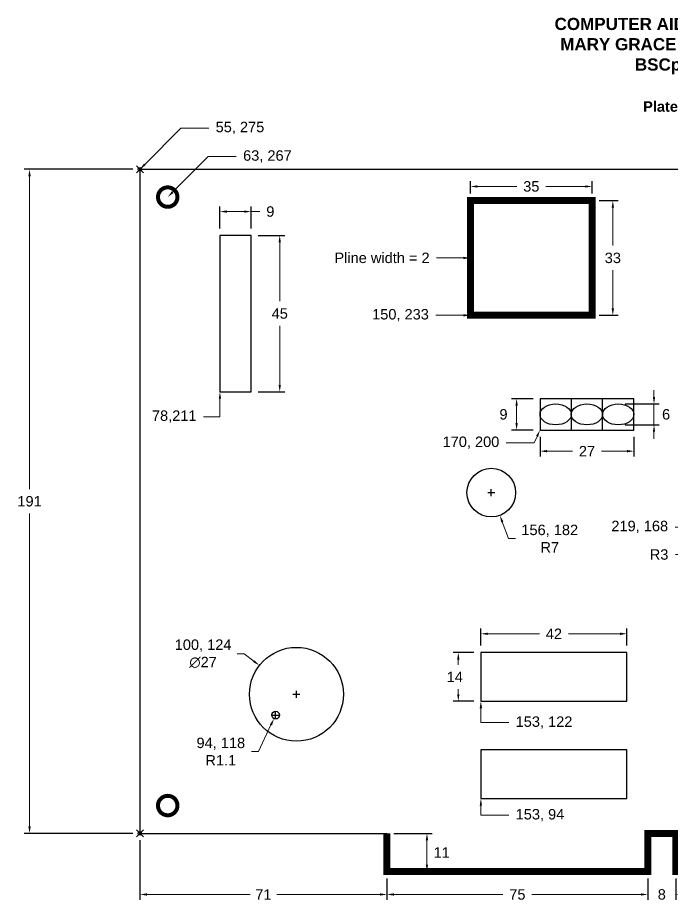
# Model space of a CAD drawing. Header units: inches. Extents: x 20 to 443, y 61 to 319.
# Drawn here: x 19.9 to 208, y 64.5 to 318.6 of the extents above; entities that cross this region are included whole.
import ezdxf
from ezdxf import colors
from ezdxf.entities.mleader import LeaderData, LeaderLine
from ezdxf.math import Vec2, Vec3

# ---------------------------------------------------------------- set-up
doc = ezdxf.new("R2010")
doc.units = ezdxf.units.IN
doc.header["$LTSCALE"] = 0.03937
doc.header["$MEASUREMENT"] = 0
doc.header["$PDMODE"] = 35
doc.layers.add('dimension', color=7, linetype='Continuous', lineweight=13, true_color=0x31b700)
doc.layers.add('object line', color=7, linetype='Continuous', lineweight=30)
doc.styles.get("Standard").update_dxf_attribs({"font": 'arial.ttf'})
doc.dimstyles.new('grace', dxfattribs={"dimtxt": 3, "dimasz": 2, "dimexe": 1.5, "dimexo": 2, "dimgap": 2, "dimtad": 0, "dimtih": 1, "dimtoh": 1, "dimdsep": 46, "dimtxsty": 'Standard', "dimcen": 1, "dimclrd": 256, "dimclrt": 256, "dimazin": 0, "dimtfac": 1, "dimtofl": 0, "dimtmove": 1, "dimatfit": 3, "dimfxl": 0.03937, "dimlwd": -1, "dimarcsym": 0})

# ---------------------------------------------------------------- blocks, each defined once
blk = doc.blocks.new('*D27')
at = {"layer": 'Defpoints', "color": 0, "transparency": 16777216}
for p in [(55, 275), (23.29, 84), (55, 84)]:
    blk.add_point(p, dxfattribs=at)
at = {"layer": 'dimension', "color": 0, "lineweight": -2, "transparency": 16777216}
for p, q in [((53, 275), (21.79, 275)), ((53, 84), (21.79, 84))]:
    blk.add_line(p, q, dxfattribs=at)
at = {"layer": 'dimension', "transparency": 16777216}
for p, q in [((23.29, 273), (23.29, 183.03)), ((23.29, 86), (23.29, 175.97))]:
    blk.add_line(p, q, dxfattribs=at)
for points in [[(22.95, 273), (23.62, 273), (23.29, 275)], [(22.95, 86), (23.62, 86), (23.29, 84)]]:
    blk.add_solid(points, dxfattribs=at)
at = {"layer": 'dimension', "transparency": 16777216, "insert": (23.29, 179.5), "char_height": 3, "attachment_point": 5}
blk.add_mtext('191', dxfattribs=at)
blk = doc.blocks.new('*D28')
at = {"layer": 'Defpoints', "color": 0, "transparency": 16777216}
for p in [(87, 262.83), (78, 256), (87, 256)]:
    blk.add_point(p, dxfattribs=at)
at = {"layer": 'dimension', "color": 0, "lineweight": -2, "transparency": 16777216}
for p, q in [((78, 258), (78, 264.33)), ((87, 258), (87, 264.33))]:
    blk.add_line(p, q, dxfattribs=at)
at = {"layer": 'dimension', "transparency": 16777216}
for p, q in [((80, 262.83), (85, 262.83)), ((89.5, 262.83), (87, 262.83))]:
    blk.add_line(p, q, dxfattribs=at)
for points in [[(80, 263.16), (80, 262.5), (78, 262.83)], [(85, 263.16), (85, 262.5), (87, 262.83)]]:
    blk.add_solid(points, dxfattribs=at)
at = {"layer": 'dimension', "transparency": 16777216, "insert": (92.49, 262.83), "char_height": 3, "attachment_point": 5}
blk.add_mtext('9', dxfattribs=at)
blk = doc.blocks.new('*D29')
at = {"layer": 'Defpoints', "color": 0, "transparency": 16777216}
for p in [(87, 256), (87, 211), (95.2, 211)]:
    blk.add_point(p, dxfattribs=at)
at = {"layer": 'dimension', "color": 0, "lineweight": -2, "transparency": 16777216}
for p, q in [((89, 256), (96.7, 256)), ((89, 211), (96.7, 211))]:
    blk.add_line(p, q, dxfattribs=at)
at = {"layer": 'dimension', "transparency": 16777216}
for p, q in [((95.2, 254), (95.2, 237.03)), ((95.2, 213), (95.2, 229.97))]:
    blk.add_line(p, q, dxfattribs=at)
for points in [[(94.86, 254), (95.53, 254), (95.2, 256)], [(94.86, 213), (95.53, 213), (95.2, 211)]]:
    blk.add_solid(points, dxfattribs=at)
at = {"layer": 'dimension', "transparency": 16777216, "insert": (95.2, 233.5), "char_height": 3, "attachment_point": 5}
blk.add_mtext('45', dxfattribs=at)
blk = doc.blocks.new('*D30')
at = {"layer": 'Defpoints', "color": 0, "transparency": 16777216}
for p in [(185, 270.06), (150, 266), (185, 266)]:
    blk.add_point(p, dxfattribs=at)
at = {"layer": 'dimension', "color": 0, "lineweight": -2, "transparency": 16777216}
for p, q in [((150, 268), (150, 271.56)), ((185, 268), (185, 271.56))]:
    blk.add_line(p, q, dxfattribs=at)
at = {"layer": 'dimension', "transparency": 16777216}
for p, q in [((152, 270.06), (163.34, 270.06)), ((183, 270.06), (171.66, 270.06))]:
    blk.add_line(p, q, dxfattribs=at)
for points in [[(152, 270.39), (152, 269.73), (150, 270.06)], [(183, 270.39), (183, 269.73), (185, 270.06)]]:
    blk.add_solid(points, dxfattribs=at)
at = {"layer": 'dimension', "transparency": 16777216, "insert": (167.5, 270.06), "char_height": 3, "attachment_point": 5}
blk.add_mtext('35', dxfattribs=at)
blk = doc.blocks.new('*D31')
at = {"layer": 'Defpoints', "color": 0, "transparency": 16777216}
for p in [(185, 266), (185, 233), (190.93, 233)]:
    blk.add_point(p, dxfattribs=at)
at = {"layer": 'dimension', "color": 0, "lineweight": -2, "transparency": 16777216}
for p, q in [((187, 266), (192.43, 266)), ((187, 233), (192.43, 233))]:
    blk.add_line(p, q, dxfattribs=at)
at = {"layer": 'dimension', "transparency": 16777216}
for p, q in [((190.93, 264), (190.93, 253.03)), ((190.93, 235), (190.93, 245.97))]:
    blk.add_line(p, q, dxfattribs=at)
for points in [[(190.6, 264), (191.26, 264), (190.93, 266)], [(190.6, 235), (191.26, 235), (190.93, 233)]]:
    blk.add_solid(points, dxfattribs=at)
at = {"layer": 'dimension', "transparency": 16777216, "insert": (190.93, 249.5), "char_height": 3, "attachment_point": 5}
blk.add_mtext('33', dxfattribs=at)
blk = doc.blocks.new('*D32')
at = {"layer": 'Defpoints', "color": 0, "transparency": 16777216}
for p in [(170, 209), (163.27, 200), (170, 200)]:
    blk.add_point(p, dxfattribs=at)
at = {"layer": 'dimension', "color": 0, "lineweight": -2, "transparency": 16777216}
for p, q in [((168, 209), (161.77, 209)), ((168, 200), (161.77, 200))]:
    blk.add_line(p, q, dxfattribs=at)
at = {"layer": 'dimension', "transparency": 16777216}
blk.add_line((163.27, 207), (163.27, 202), dxfattribs=at)
for points in [[(162.94, 207), (163.61, 207), (163.27, 209)], [(162.94, 202), (163.61, 202), (163.27, 200)]]:
    blk.add_solid(points, dxfattribs=at)
at = {"layer": 'dimension', "transparency": 16777216, "insert": (159.51, 204.5), "char_height": 3, "attachment_point": 5}
blk.add_mtext('9', dxfattribs=at)
blk = doc.blocks.new('*D33')
at = {"layer": 'Defpoints', "color": 0, "transparency": 16777216}
for p in [(170, 200), (197, 200), (197, 193.92)]:
    blk.add_point(p, dxfattribs=at)
at = {"layer": 'dimension', "color": 0, "lineweight": -2, "transparency": 16777216}
for p, q in [((170, 198), (170, 192.42)), ((197, 198), (197, 192.42))]:
    blk.add_line(p, q, dxfattribs=at)
at = {"layer": 'dimension', "transparency": 16777216}
for p, q in [((172, 193.92), (179.33, 193.92)), ((195, 193.92), (187.67, 193.92))]:
    blk.add_line(p, q, dxfattribs=at)
for points in [[(172, 194.26), (172, 193.59), (170, 193.92)], [(195, 194.26), (195, 193.59), (197, 193.92)]]:
    blk.add_solid(points, dxfattribs=at)
at = {"layer": 'dimension', "transparency": 16777216, "insert": (183.5, 193.92), "char_height": 3, "attachment_point": 5}
blk.add_mtext('27', dxfattribs=at)
blk = doc.blocks.new('*D34')
at = {"layer": 'Defpoints', "color": 0, "transparency": 16777216}
for p in [(192.5, 207.5), (192.5, 201.5), (202.76, 201.5)]:
    blk.add_point(p, dxfattribs=at)
at = {"layer": 'dimension', "transparency": 16777216}
for p, q in [((202.76, 209.5), (202.76, 211.5)), ((202.76, 207.5), (202.76, 201.5)), ((202.76, 199.5), (202.76, 197.5))]:
    blk.add_line(p, q, dxfattribs=at)
at = {"layer": 'dimension', "color": 0, "lineweight": -2, "transparency": 16777216}
for p, q in [((194.5, 207.5), (204.26, 207.5)), ((194.5, 201.5), (204.26, 201.5))]:
    blk.add_line(p, q, dxfattribs=at)
at = {"layer": 'dimension', "transparency": 16777216}
for points in [[(202.43, 209.5), (203.1, 209.5), (202.76, 207.5)], [(202.43, 199.5), (203.1, 199.5), (202.76, 201.5)]]:
    blk.add_solid(points, dxfattribs=at)
at = {"layer": 'dimension', "transparency": 16777216, "insert": (206.24, 204.5), "char_height": 3, "attachment_point": 5}
blk.add_mtext('6', dxfattribs=at)
blk = doc.blocks.new('*D61')
at = {"layer": 'Defpoints', "color": 0, "transparency": 16777216}
for p in [(195, 141.4), (153, 136), (195, 136)]:
    blk.add_point(p, dxfattribs=at)
at = {"layer": 'dimension', "color": 0, "lineweight": -2, "transparency": 16777216}
for p, q in [((153, 138), (153, 142.9)), ((195, 138), (195, 142.9))]:
    blk.add_line(p, q, dxfattribs=at)
at = {"layer": 'dimension', "transparency": 16777216}
for p, q in [((155, 141.4), (169.81, 141.4)), ((193, 141.4), (178.19, 141.4))]:
    blk.add_line(p, q, dxfattribs=at)
for points in [[(155, 141.73), (155, 141.06), (153, 141.4)], [(193, 141.73), (193, 141.06), (195, 141.4)]]:
    blk.add_solid(points, dxfattribs=at)
at = {"layer": 'dimension', "transparency": 16777216, "insert": (174, 141.4), "char_height": 3, "attachment_point": 5}
blk.add_mtext('42', dxfattribs=at)
blk = doc.blocks.new('*D62')
at = {"layer": 'Defpoints', "color": 0, "transparency": 16777216}
for p in [(153, 136), (146.52, 122), (153, 122)]:
    blk.add_point(p, dxfattribs=at)
at = {"layer": 'dimension', "color": 0, "lineweight": -2, "transparency": 16777216}
for p, q in [((151, 136), (145.02, 136)), ((151, 122), (145.02, 122))]:
    blk.add_line(p, q, dxfattribs=at)
at = {"layer": 'dimension', "transparency": 16777216}
for p, q in [((146.52, 134), (146.52, 132.51)), ((146.52, 124), (146.52, 125.49))]:
    blk.add_line(p, q, dxfattribs=at)
for points in [[(146.18, 134), (146.85, 134), (146.52, 136)], [(146.18, 124), (146.85, 124), (146.52, 122)]]:
    blk.add_solid(points, dxfattribs=at)
at = {"layer": 'dimension', "transparency": 16777216, "insert": (145.51, 129), "char_height": 3, "attachment_point": 5}
blk.add_mtext('14', dxfattribs=at)
blk = doc.blocks.new('*D63')
at = {"layer": 'Defpoints', "color": 0, "transparency": 16777216}
for p in [(126, 84), (126, 73), (137.5, 73)]:
    blk.add_point(p, dxfattribs=at)
at = {"layer": 'dimension', "color": 0, "lineweight": -2, "transparency": 16777216}
for p, q in [((128, 84), (139, 84)), ((128, 73), (139, 73))]:
    blk.add_line(p, q, dxfattribs=at)
at = {"layer": 'dimension', "transparency": 16777216}
blk.add_line((137.5, 82), (137.5, 75), dxfattribs=at)
for points in [[(137.16, 82), (137.83, 82), (137.5, 84)], [(137.16, 75), (137.83, 75), (137.5, 73)]]:
    blk.add_solid(points, dxfattribs=at)
at = {"layer": 'dimension', "transparency": 16777216, "insert": (141.74, 78.5), "char_height": 3, "attachment_point": 5}
blk.add_mtext('11', dxfattribs=at)
blk = doc.blocks.new('*D64')
at = {"layer": 'Defpoints', "color": 0, "transparency": 16777216}
for p in [(55, 84), (126, 71.19), (126, 66.42)]:
    blk.add_point(p, dxfattribs=at)
at = {"layer": 'dimension', "color": 0, "lineweight": -2, "transparency": 16777216}
for p, q in [((55, 82), (55, 64.92)), ((126, 69.19), (126, 64.92))]:
    blk.add_line(p, q, dxfattribs=at)
at = {"layer": 'dimension', "transparency": 16777216}
for p, q in [((57, 66.42), (86.65, 66.42)), ((124, 66.42), (94.35, 66.42))]:
    blk.add_line(p, q, dxfattribs=at)
for points in [[(57, 66.76), (57, 66.09), (55, 66.42)], [(124, 66.76), (124, 66.09), (126, 66.42)]]:
    blk.add_solid(points, dxfattribs=at)
at = {"layer": 'dimension', "transparency": 16777216, "insert": (90.5, 66.42), "char_height": 3, "attachment_point": 5}
blk.add_mtext('71', dxfattribs=at)
blk = doc.blocks.new('*D65')
at = {"layer": 'Defpoints', "color": 0, "transparency": 16777216}
for p in [(126, 73), (201, 73), (201, 66.42)]:
    blk.add_point(p, dxfattribs=at)
at = {"layer": 'dimension', "color": 0, "lineweight": -2, "transparency": 16777216}
for p, q in [((126, 71), (126, 64.92)), ((201, 71), (201, 64.92))]:
    blk.add_line(p, q, dxfattribs=at)
at = {"layer": 'dimension', "transparency": 16777216}
for p, q in [((128, 66.42), (159.35, 66.42)), ((199, 66.42), (167.65, 66.42))]:
    blk.add_line(p, q, dxfattribs=at)
for points in [[(128, 66.76), (128, 66.09), (126, 66.42)], [(199, 66.76), (199, 66.09), (201, 66.42)]]:
    blk.add_solid(points, dxfattribs=at)
at = {"layer": 'dimension', "transparency": 16777216, "insert": (163.5, 66.42), "char_height": 3, "attachment_point": 5}
blk.add_mtext('75', dxfattribs=at)
blk = doc.blocks.new('*D66')
at = {"layer": 'Defpoints', "color": 0, "transparency": 16777216}
for p in [(201, 73), (209, 73), (209, 66.42)]:
    blk.add_point(p, dxfattribs=at)
at = {"layer": 'dimension', "color": 0, "lineweight": -2, "transparency": 16777216}
for p, q in [((201, 71), (201, 64.92)), ((209, 71), (209, 64.92))]:
    blk.add_line(p, q, dxfattribs=at)
at = {"layer": 'dimension', "transparency": 16777216}
for p, q in [((199, 66.42), (197, 66.42)), ((211, 66.42), (213, 66.42))]:
    blk.add_line(p, q, dxfattribs=at)
for points in [[(199, 66.76), (199, 66.09), (201, 66.42)], [(211, 66.76), (211, 66.09), (209, 66.42)]]:
    blk.add_solid(points, dxfattribs=at)
at = {"layer": 'dimension', "transparency": 16777216, "insert": (205, 66.42), "char_height": 3, "attachment_point": 5}
blk.add_mtext('8', dxfattribs=at)
blk = doc.blocks.new('*D70')
at = {"layer": 'Defpoints', "color": 0, "transparency": 16777216}
for p in [(89.34, 132.29), (110.66, 115.71)]:
    blk.add_point(p, dxfattribs=at)
at = {"layer": 'dimension', "transparency": 16777216}
for p, q in [((83, 135.67), (85, 135.67)), ((85, 135.67), (87.76, 133.52))]:
    blk.add_line(p, q, dxfattribs=at)
at = {"layer": 'dimension', "color": 0, "lineweight": -2, "transparency": 16777216}
for p, q in [((100, 123), (100, 125)), ((99, 124), (101, 124))]:
    blk.add_line(p, q, dxfattribs=at)
at = {"layer": 'dimension', "transparency": 16777216}
blk.add_solid([(87.97, 133.78), (87.56, 133.25), (89.34, 132.29)], dxfattribs=at)
at = {"layer": 'dimension', "transparency": 16777216, "insert": (73.17, 135.67), "char_height": 3, "attachment_point": 5}
blk.add_mtext('100, 124\\P∅27', dxfattribs=at)
blk = doc.blocks.new('*D71')
at = {"layer": 'Defpoints', "color": 0, "transparency": 16777216}
for p in [(93.53, 117), (94, 118)]:
    blk.add_point(p, dxfattribs=at)
at = {"layer": 'dimension', "color": 0, "lineweight": -2, "transparency": 16777216}
for p, q in [((93, 118), (95, 118)), ((94, 117), (94, 119))]:
    blk.add_line(p, q, dxfattribs=at)
at = {"layer": 'dimension', "transparency": 16777216}
for p, q in [((89.07, 107.52), (92.68, 115.2)), ((87.07, 107.52), (89.07, 107.52))]:
    blk.add_line(p, q, dxfattribs=at)
blk.add_solid([(92.38, 115.34), (92.98, 115.05), (93.53, 117)], dxfattribs=at)
at = {"layer": 'dimension', "transparency": 16777216, "insert": (78.26, 107.52), "char_height": 3, "attachment_point": 5}
blk.add_mtext('94, 118\\PR1.1', dxfattribs=at)
blk = doc.blocks.new('*D72')
at = {"layer": 'Defpoints', "color": 0, "transparency": 16777216}
for p in [(156, 182), (158.47, 175.45)]:
    blk.add_point(p, dxfattribs=at)
at = {"layer": 'dimension', "color": 0, "lineweight": -2, "transparency": 16777216}
for p, q in [((156, 181), (156, 183)), ((155, 182), (157, 182))]:
    blk.add_line(p, q, dxfattribs=at)
at = {"layer": 'dimension', "transparency": 16777216}
for p, q in [((160.98, 168.78), (159.17, 173.58)), ((162.98, 168.78), (160.98, 168.78))]:
    blk.add_line(p, q, dxfattribs=at)
blk.add_solid([(159.49, 173.7), (158.86, 173.46), (158.47, 175.45)], dxfattribs=at)
at = {"layer": 'dimension', "transparency": 16777216, "insert": (172.8, 168.78), "char_height": 3, "attachment_point": 5}
blk.add_mtext('156, 182\\PR7', dxfattribs=at)

msp = doc.modelspace()

# ---------------------------------------------------------------- linework, layer by layer
at = {"layer": 'object line'}
for p, q in [((55, 275), (383, 275)), ((55, 275), (55, 84)), ((179, 209), (179, 200)), ((188, 200), (188, 209)), ((55, 84), (126, 84))]:
    msp.add_line(p, q, dxfattribs=at)
at = {"layer": 'object line', "const_width": 1.155}
for points in [[(60.203, 267, 1), (65.797, 267, 1)], [(60.203, 92, 1), (65.797, 92, 1)]]:
    msp.add_lwpolyline(points, format="xyb", close=True, dxfattribs=at)
at = {"layer": 'object line', "const_width": 2}
for points in [[(150, 233), (150, 266), (185, 266), (185, 233), (150, 233)], [(126, 84), (126, 73), (201, 73), (201, 84), (209, 84), (209, 73), (345, 73), (345, 84), (353, 84), (353, 73), (383, 73), (383, 84)]]:
    msp.add_lwpolyline(points, dxfattribs=at)
at = {"layer": 'object line'}
for points in [[(78, 211), (87, 211), (87, 256), (78, 256)], [(170, 200), (197, 200), (197, 209), (170, 209)], [(153, 122), (195, 122), (195, 136), (153, 136)], [(153, 94), (195, 94), (195, 108), (153, 108)]]:
    msp.add_lwpolyline(points, close=True, dxfattribs=at)
for centre, radius in [((156, 182), 7), ((100, 124), 13.5), ((94, 118), 1.1)]:
    msp.add_circle(centre, radius, dxfattribs=at)
for centre in [(174.5, 204.5), (183.5, 204.5), (192.5, 204.5)]:
    msp.add_ellipse(centre, major_axis=(-4.5, 0), ratio=0.6666667, dxfattribs=at)
for p in [(55, 275), (55, 84)]:
    msp.add_point(p, dxfattribs=at)

# ---------------------------------------------------------------- texts
at = {"insert": (112.383, 331.053), "char_height": 4, "attachment_point": 1}
msp.add_mtext_dynamic_manual_height_columns('\\pxsm1,t5;{\\fArial|b1|i0|c0|p34;\\P\\pqc;\\H0.875x;\\PCOMPUTER AIDED DRAFTING\\PMARY GRACE J. DELLOMOS\\PBSCpE 2-5\\H0.85714x;\\P\\psm1.3;\\PPlate No.5}', width=194.76139, gutter_width=12.5, heights=[50.894], dxfattribs=at)

# ---------------------------------------------------------------- dimensions: what is measured, and where the dimension line sits
at = {"layer": 'dimension'}
for base, p1, p2, picture, middle in [((23.288, 84), (55, 275), (55, 84), '*D27', (23.288, 179.5)), ((190.931, 233), (185, 266), (185, 233), '*D31', (190.931, 249.5)), ((95.196, 211), (87, 256), (87, 211), '*D29', (95.196, 233.5))]:
    dim = msp.add_linear_dim(base=base, p1=p1, p2=p2, angle=90, dimstyle='grace', dxfattribs=at)
    dim.commit()
    dim.dimension.update_dxf_attribs({"geometry": picture, "text_midpoint": middle})
for base, p1, p2, picture, middle in [((185, 270.061), (150, 266), (185, 266), '*D30', (167.5, 270.061)), ((197, 193.923), (170, 200), (197, 200), '*D33', (183.5, 193.923)), ((195, 141.396), (153, 136), (195, 136), '*D61', (174, 141.396)), ((126, 66.423), (55, 84), (126, 71.191), '*D64', (90.5, 66.423)), ((201, 66.422), (126, 73), (201, 73), '*D65', (163.5, 66.422)), ((209, 66.422), (201, 73), (209, 73), '*D66', (205, 66.422))]:
    dim = msp.add_linear_dim(base=base, p1=p1, p2=p2, dimstyle='grace', dxfattribs=at)
    dim.commit()
    dim.dimension.update_dxf_attribs({"geometry": picture, "text_midpoint": middle})
dim = msp.add_linear_dim(base=(87, 262.83), p1=(78, 256), p2=(87, 256), dimstyle='grace', dxfattribs=at)
dim.commit()
dim.dimension.update_dxf_attribs({"geometry": '*D28', "text_midpoint": (92.487, 263.841), "dimtype": 160})
for base, p1, p2, picture, middle in [((202.763, 201.5), (192.5, 207.5), (192.5, 201.5), '*D34', (206.242, 204.5)), ((163.275, 200), (170, 209), (170, 200), '*D32', (159.506, 204.5)), ((146.516, 122), (153, 136), (153, 122), '*D62', (145.513, 129)), ((137.495, 73), (126, 84), (126, 73), '*D63', (141.742, 78.5))]:
    dim = msp.add_linear_dim(base=base, p1=p1, p2=p2, angle=90, dimstyle='grace', dxfattribs=at)
    dim.commit()
    dim.dimension.update_dxf_attribs({"geometry": picture, "text_midpoint": middle, "dimtype": 160})
for center, mpoint, text, picture, middle in [((156, 182), (158.469, 175.45), '156, 182\\P<>', '*D72', (160.984, 168.78)), ((94, 118), (93.532, 117.005), '94, 118\\P<>', '*D71', (89.07, 107.524))]:
    dim = msp.add_radius_dim(center=center, mpoint=mpoint, text=text, dimstyle='grace', dxfattribs=at)
    dim.commit()
    dim.dimension.update_dxf_attribs({"geometry": picture, "text_midpoint": middle, "dimtype": 164})
dim = msp.add_diameter_dim_2p(p1=(110.656, 115.712), p2=(89.344, 132.288), text='100, 124\\P<>', dimstyle='grace', dxfattribs=at)
dim.commit()
dim.dimension.update_dxf_attribs({"geometry": '*D70', "text_midpoint": (85.001, 135.665), "dimtype": 163})

# ---------------------------------------------------------------- leaders
ml = msp.add_multileader_mtext('Standard', dxfattribs=at)
ml.set_content('55, 275', color=256)
ml.set_leader_properties(color=256, linetype='ByLayer', lineweight=-1)
ml.build(insert=Vec2(0, 0))
ml.multileader.update_dxf_attribs({"arrow_head_size": 2})
ctx = ml.context
ctx.base_point, ctx.char_height, ctx.arrow_head_size, ctx.plane_origin = Vec3(74.774, 286.861), 3, 2, Vec3(55, 275)
notes = []
notes.append((ctx, [(0, (1, 1, 0), (66.774, 286.861), (1, 0), 8, [(0, [(55, 275)], 0, [])])]))
ctx.mtext.insert, ctx.mtext.flow_direction = Vec3(76.774, 288.658), 5
ml = msp.add_multileader_mtext('Standard', dxfattribs=at)
ml.set_content('63, 267', color=256)
ml.set_leader_properties(color=256, linetype='ByLayer', lineweight=-1)
ml.build(insert=Vec2(0, 0))
ml.multileader.update_dxf_attribs({"arrow_head_size": 2})
ctx = ml.context
ctx.base_point, ctx.char_height, ctx.arrow_head_size, ctx.plane_origin = Vec3(82.665, 278.66), 3, 2, Vec3(63, 267)
notes.append((ctx, [(0, (1, 1, 0), (74.665, 278.66), (1, 0), 8, [(0, [(63, 267)], 0, [])])]))
ctx.mtext.insert, ctx.mtext.flow_direction = Vec3(84.665, 280.457), 5
ml = msp.add_multileader_mtext('Standard', dxfattribs=at)
ml.set_content('^IPline width = 2', color=256)
ml.set_leader_properties(color=256, linetype='ByLayer', lineweight=-1)
ml.build(insert=Vec2(0, 0))
ml.multileader.update_dxf_attribs({"arrow_head_size": 2})
ctx = ml.context
ctx.base_point, ctx.char_height, ctx.arrow_head_size, ctx.plane_origin = Vec3(109.451, 249.5), 3, 2, Vec3(150, 249.5)
ctx.text_align_type = 2
notes.append((ctx, [(0, (1, 1, 0), (148.281, 249.5), (-1, 0), 8, [(0, [(150, 249.5)], 0, [])])]))
ctx.mtext.insert, ctx.mtext.alignment, ctx.mtext.flow_direction = Vec3(138.281, 251.025), 3, 5
ml = msp.add_multileader_mtext('Standard', dxfattribs=at)
ml.set_content('150, 233', color=256)
ml.set_leader_properties(color=256, linetype='ByLayer', lineweight=-1)
ml.build(insert=Vec2(0, 0))
ml.multileader.update_dxf_attribs({"arrow_head_size": 2})
ctx = ml.context
ctx.base_point, ctx.char_height, ctx.arrow_head_size, ctx.plane_origin = Vec3(120.39, 233), 3, 2, Vec3(150, 233)
ctx.text_align_type = 2
notes.append((ctx, [(0, (1, 1, 0), (148.057, 233), (-1, 0), 8, [(0, [(150, 233)], 0, [])])]))
ctx.mtext.insert, ctx.mtext.alignment, ctx.mtext.flow_direction = Vec3(138.057, 234.797), 3, 5
ml = msp.add_multileader_mtext('Standard', dxfattribs=at)
ml.set_content('78,211', color=256)
ml.set_leader_properties(color=256, linetype='ByLayer', lineweight=-1)
ml.build(insert=Vec2(0, 0))
ml.multileader.update_dxf_attribs({"arrow_head_size": 2})
ctx = ml.context
ctx.base_point, ctx.char_height, ctx.arrow_head_size, ctx.plane_origin = Vec3(57.434, 203.842), 3, 2, Vec3(78, 211)
ctx.text_align_type = 2
notes.append((ctx, [(0, (1, 1, 0), (78, 203.842), (-1, 0), 4.716, [(0, [(78, 211)], 0, [])])]))
ctx.mtext.insert, ctx.mtext.alignment, ctx.mtext.flow_direction = Vec3(71.284, 205.638), 3, 5
ml = msp.add_multileader_mtext('Standard', dxfattribs=at)
ml.set_content('170, 200', color=256)
ml.set_leader_properties(color=256, linetype='ByLayer', lineweight=-1)
ml.build(insert=Vec2(0, 0))
ml.multileader.update_dxf_attribs({"arrow_head_size": 2})
ctx = ml.context
ctx.base_point, ctx.char_height, ctx.arrow_head_size, ctx.plane_origin = Vec3(140.648, 196.33), 3, 2, Vec3(170, 200)
ctx.text_align_type = 2
notes.append((ctx, [(0, (1, 1, 0), (168.305, 196.33), (-1, 0), 8, [(0, [(170, 200)], 0, [])])]))
ctx.mtext.insert, ctx.mtext.alignment, ctx.mtext.flow_direction = Vec3(158.305, 198.126), 3, 5
ml = msp.add_multileader_mtext('Standard', dxfattribs=at)
ml.set_content('219, 168', color=256)
ml.set_leader_properties(color=256, linetype='ByLayer', lineweight=-1)
ml.build(insert=Vec2(0, 0))
ml.multileader.update_dxf_attribs({"arrow_head_size": 2})
ctx = ml.context
ctx.base_point, ctx.char_height, ctx.arrow_head_size, ctx.plane_origin = Vec3(188.811, 172.104), 3, 2, Vec3(219, 168)
ctx.text_align_type = 2
notes.append((ctx, [(0, (1, 1, 0), (216.818, 172.104), (-1, 0), 8, [(0, [(219, 168)], 0, [])])]))
ctx.mtext.insert, ctx.mtext.alignment, ctx.mtext.flow_direction = Vec3(206.818, 173.901), 3, 5
ml = msp.add_multileader_mtext('Standard', dxfattribs=at)
ml.set_content('R3', color=256)
ml.set_leader_properties(color=256, linetype='ByLayer', lineweight=-1)
ml.build(insert=Vec2(0, 0))
ml.multileader.update_dxf_attribs({"arrow_head_size": 2})
ctx = ml.context
ctx.base_point, ctx.char_height, ctx.arrow_head_size, ctx.plane_origin = Vec3(200.07, 164.178), 3, 2, Vec3(221.75, 160.701)
ctx.text_align_type = 2
notes.append((ctx, [(0, (1, 1, 0), (216.908, 164.178), (-1, 0), 8, [(0, [(221.75, 160.701)], 0, [])])]))
ctx.mtext.insert, ctx.mtext.alignment, ctx.mtext.flow_direction = Vec3(206.908, 165.704), 3, 5
ml = msp.add_multileader_mtext('Standard', dxfattribs=at)
ml.set_content('153, 122', color=256)
ml.set_leader_properties(color=256, linetype='ByLayer', lineweight=-1)
ml.build(insert=Vec2(0, 0))
ml.multileader.update_dxf_attribs({"arrow_head_size": 2})
ctx = ml.context
ctx.base_point, ctx.char_height, ctx.arrow_head_size, ctx.plane_origin = Vec3(161, 115.841), 3, 2, Vec3(153, 122)
notes.append((ctx, [(0, (1, 1, 0), (153, 115.841), (1, 0), 8, [(0, [(153, 122)], 0, [])])]))
ctx.mtext.insert, ctx.mtext.flow_direction = Vec3(163, 117.637), 5
ml = msp.add_multileader_mtext('Standard', dxfattribs=at)
ml.set_content('153, 94', color=256)
ml.set_leader_properties(color=256, linetype='ByLayer', lineweight=-1)
ml.build(insert=Vec2(0, 0))
ml.multileader.update_dxf_attribs({"arrow_head_size": 2})
ctx = ml.context
ctx.base_point, ctx.char_height, ctx.arrow_head_size, ctx.plane_origin = Vec3(161, 89.2), 3, 2, Vec3(153, 94)
notes.append((ctx, [(0, (1, 1, 0), (153, 89.2), (1, 0), 8, [(0, [(153, 94)], 0, [])])]))
ctx.mtext.insert, ctx.mtext.flow_direction = Vec3(163, 90.996), 5
for ctx, leaders in notes:
    for number, flags, end, landing, length, lines in leaders:
        leader = LeaderData()
        leader.index, (leader.has_last_leader_line, leader.has_dogleg_vector, leader.attachment_direction) = number, flags
        leader.last_leader_point, leader.dogleg_vector, leader.dogleg_length = Vec3(end), Vec3(landing), length
        for number, points, colour, breaks in lines:
            line = LeaderLine()
            line.index, line.vertices, line.color, line.breaks = number, Vec3.list(points), colors.encode_raw_color(colour), breaks
            leader.lines.append(line)
        ctx.leaders.append(leader)

doc.saveas('drawing.dxf')
